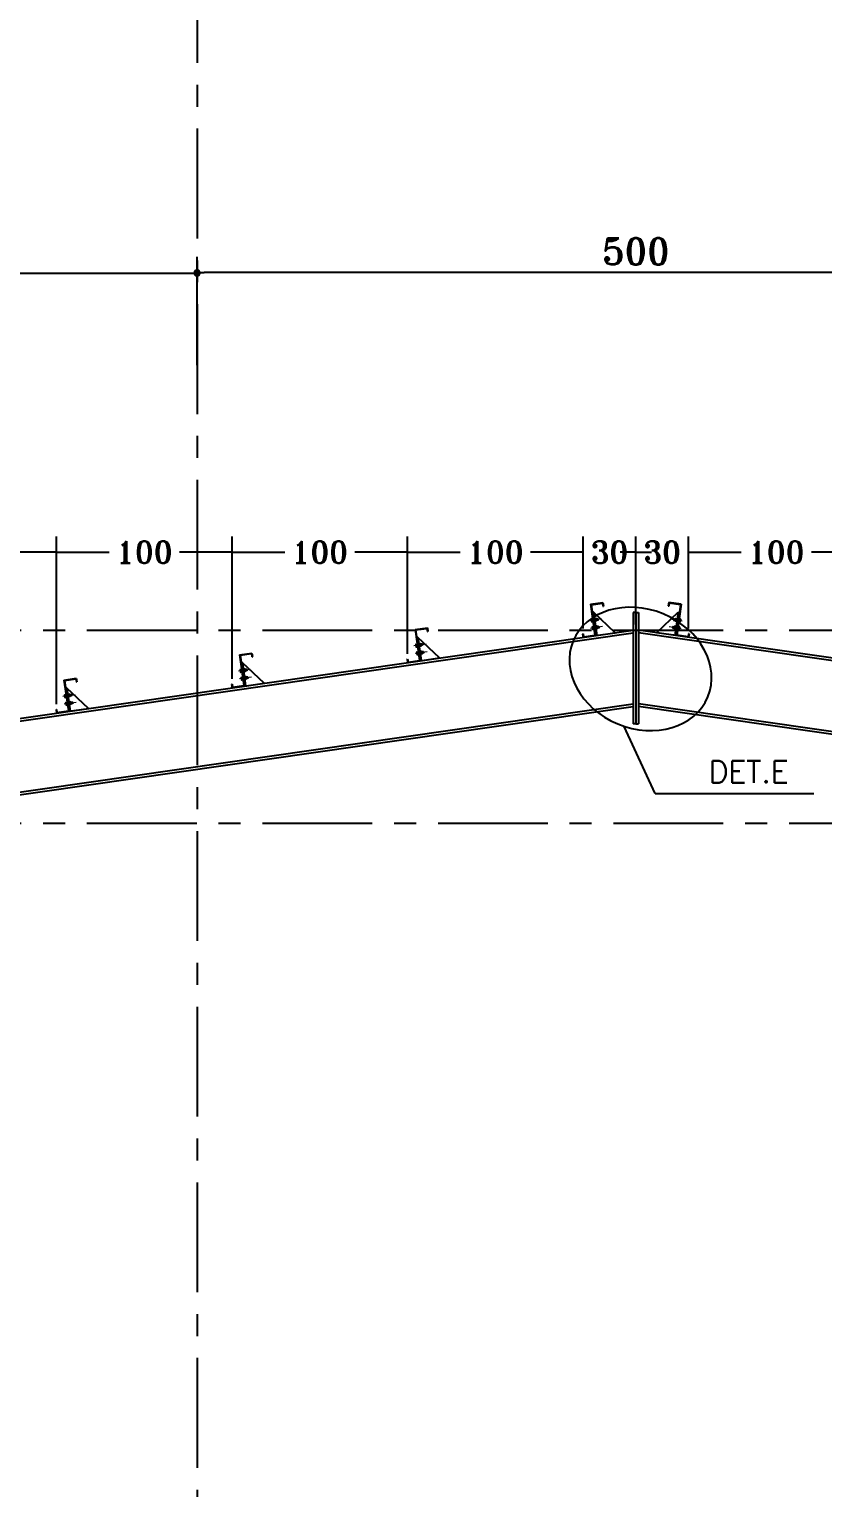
# Model space of a CAD drawing. Header units: inches. Extents: x 460503 to 460688, y 47570 to 48852.
# Drawn here: x 460533.32 to 460542.37, y 47899.21 to 47915.82 of the extents above; entities that cross this region are included whole.
import ezdxf

# ---------------------------------------------------------------- set-up
doc = ezdxf.new("R2010")
doc.units = ezdxf.units.IN
doc.header["$MEASUREMENT"] = 0
doc.linetypes.add('CENTER', pattern=[2, 1.25, -0.25, 0.25, -0.25])
doc.layers.add('2', color=2, linetype='Continuous', lineweight=9)
for name, color, linetype in [('2Y', 2, 'Continuous'), ('3G', 3, 'Continuous'), ('AXE', 1, 'CENTER'), ('DIM', 8, 'Continuous'), ('TIE', 2, 'Continuous'), ('wall', 4, 'Continuous')]:
    doc.layers.add(name, color=color, linetype=linetype)
doc.styles.add('ROMANC', font='TXT.shx')
doc.styles.add('ROMANT', font='romant')
doc.dimstyles.new('1-100', dxfattribs={"dimtxt": 0.3, "dimasz": 0.08, "dimexe": 0.18, "dimexo": 0.0625, "dimgap": 0.09, "dimtad": 1, "dimdec": 0, "dimlfac": 100, "dimdsep": 46, "dimtxsty": 'ROMANT', "dimblk": 'DOT', "dimcen": 0.09, "dimclrd": 1, "dimclre": 1, "dimclrt": 3, "dimadec": 0, "dimazin": 0, "dimtfac": 1, "dimtdec": 0, "dimtix": 1, "dimtofl": 0, "dimtmove": 2, "dimatfit": 3, "dimldrblk": 'DOT', "dimfxl": 1, "dimtolj": 1, "dimarcsym": 0})
doc.dimstyles.new('1-50', dxfattribs={"dimscale": 0, "dimtxt": 0.25, "dimasz": 0.18, "dimexe": 0.18, "dimexo": 0.0625, "dimgap": 0.09, "dimtad": 0, "dimdec": 0, "dimlfac": 50, "dimzin": 0, "dimdsep": 46, "dimtxsty": 'ROMANT', "dimblk": 'OBLIQUE', "dimcen": 0.09, "dimclrd": 1, "dimclre": 1, "dimclrt": 2, "dimadec": 0, "dimazin": 0, "dimtfac": 1, "dimtdec": 0, "dimtofl": 0, "dimtmove": 2, "dimatfit": 3, "dimldrblk": 'OBLIQUE', "dimfxl": 0.18, "dimtolj": 1, "dimtzin": 0, "dimarcsym": 0})

# ---------------------------------------------------------------- blocks, each defined once
blk = doc.blocks.new('DOT')
at = {"layer": 'DIM', "color": 0, "linetype": 'ByBlock'}
blk.add_line((-0.5, 0), (-1, 0), dxfattribs=at)
at = {"layer": 'DIM', "color": 0, "linetype": 'ByBlock', "const_width": 0.5}
blk.add_lwpolyline([(-0.25, 0, 1), (0.25, 0, 1)], format="xyb", close=True, dxfattribs=at)
blk = doc.blocks.new('*D395')
at = {"layer": 'Defpoints', "color": 0, "transparency": 16777216}
for p in [(460535.235, 47913.053), (460535.235, 47911.937), (460545.235, 47911.937)]:
    blk.add_point(p, dxfattribs=at)
at = {"layer": 'wall', "color": 1, "lineweight": -2, "transparency": 16777216}
for p, q in [((460535.235, 47911.999), (460535.235, 47913.233)), ((460545.235, 47911.999), (460545.235, 47913.233)), ((460545.155, 47913.053), (460535.315, 47913.053))]:
    blk.add_line(p, q, dxfattribs=at)
at = {"layer": 'wall', "color": 1, "lineweight": -2, "transparency": 16777216, "xscale": 0.08, "yscale": 0.08, "zscale": 0.08}
for p, rotation in [((460535.235, 47913.053), 180.0000000080041), ((460545.235, 47913.053), 8.004077400869392e-09)]:
    blk.add_blockref('DOT', p, dxfattribs=dict(at, rotation=rotation))
at = {"layer": 'wall', "color": 3, "transparency": 16777216, "insert": (460540.235, 47913.293), "char_height": 0.3, "attachment_point": 5, "rotation": 0, "style": 'ROMANT'}
blk.add_mtext('\\A1;500', dxfattribs=at)
blk = doc.blocks.new('_Dot')
at = {"layer": 'DIM', "color": 0, "lineweight": -2}
blk.add_line((-0.5, 0), (-1, 0), dxfattribs=at)
at = {"layer": 'DIM', "color": 0, "const_width": 0.5}
blk.add_lwpolyline([(-0.25, 0, 1), (0.25, 0, 1)], format="xyb", close=True, dxfattribs=at)
blk = doc.blocks.new('*D396')
at = {"layer": 'Defpoints', "color": 0, "transparency": 16777216}
for p in [(460525.235, 47913.043), (460525.235, 47911.937), (460535.235, 47911.937)]:
    blk.add_point(p, dxfattribs=at)
at = {"layer": 'wall', "color": 1, "lineweight": -2, "transparency": 16777216}
for p, q in [((460525.235, 47911.999), (460525.235, 47913.223)), ((460535.235, 47911.999), (460535.235, 47913.223)), ((460535.155, 47913.043), (460525.315, 47913.043))]:
    blk.add_line(p, q, dxfattribs=at)
at = {"layer": 'wall', "color": 1, "lineweight": -2, "transparency": 16777216, "xscale": 0.08, "yscale": 0.08, "zscale": 0.08, "rotation": 180}
blk.add_blockref('DOT', (460525.235, 47913.043), dxfattribs=at)
at = {"layer": 'wall', "color": 1, "lineweight": -2, "transparency": 16777216, "xscale": 0.08, "yscale": 0.08, "zscale": 0.08}
blk.add_blockref('DOT', (460535.235, 47913.043), dxfattribs=at)
at = {"layer": 'wall', "color": 3, "transparency": 16777216, "insert": (460530.235, 47913.283), "char_height": 0.3, "attachment_point": 5, "style": 'ROMANT'}
blk.add_mtext('\\A1;500', dxfattribs=at)
blk = doc.blocks.new('TIE')
at = {"layer": 'TIE'}
for p, q in [((-3.48, 20), (4.44, 21.17)), ((-3.48, 20), (-0.54, 0.21)), ((-3.13, 19.74), (4.19, 20.83)), ((-3.13, 19.74), (-0.2, -0.04)), ((4.19, 20.83), (4.48, 18.85)), ((4.44, 21.17), (4.78, 18.9)), ((4.48, 18.85), (4.78, 18.9)), ((-1.61, 14.91), (-2.4, 14.8)), ((-1.61, 14.91), (-2.4, 14.8)), ((12.45, 1.85), (-1.61, 14.91)), ((-1.61, 14.91), (0.59, 0.09)), ((-8.45, 1.06), (-8.15, 1.1)), ((-8.45, 1.06), (-8.11, -1.22)), ((-8.15, 1.1), (-7.86, -0.87)), ((-7.86, -0.87), (-0.54, 0.21)), ((-0.2, -0.04), (12.45, 1.85)), ((-8.11, -1.22), (-0.2, -0.04))]:
    blk.add_line(p, q, dxfattribs=at)
blk = doc.blocks.new('*D587')
at = {"color": 1, "lineweight": -2, "transparency": 16777216}
for p, q in [((460539.634, 47908.998), (460539.634, 47910.048)), ((460540.235, 47909.043), (460540.235, 47910.048)), ((460539.634, 47909.868), (460539.454, 47909.868)), ((460540.235, 47909.868), (460540.415, 47909.868))]:
    blk.add_line(p, q, dxfattribs=at)
at = {"layer": 'Defpoints', "color": 0, "transparency": 16777216}
for p in [(460539.634, 47909.868), (460539.634, 47908.936), (460540.235, 47908.981)]:
    blk.add_point(p, dxfattribs=at)
at = {"color": 2, "transparency": 16777216, "insert": (460539.935, 47909.868), "char_height": 0.25, "attachment_point": 5, "style": 'ROMANT'}
blk.add_mtext('\\A1;30', dxfattribs=at)
blk = doc.blocks.new('_OBLIQUE')
blk = doc.blocks.new('*D588')
at = {"color": 1, "lineweight": -2, "transparency": 16777216}
for p, q in [((460537.634, 47908.711), (460537.634, 47910.048)), ((460539.634, 47908.998), (460539.634, 47910.048)), ((460537.634, 47909.868), (460538.235, 47909.868)), ((460539.634, 47909.868), (460539.034, 47909.868))]:
    blk.add_line(p, q, dxfattribs=at)
at = {"layer": 'Defpoints', "color": 0, "transparency": 16777216}
for p in [(460537.634, 47909.868), (460539.634, 47908.936), (460537.634, 47908.649)]:
    blk.add_point(p, dxfattribs=at)
at = {"color": 2, "transparency": 16777216, "insert": (460538.634, 47909.868), "char_height": 0.25, "attachment_point": 5, "style": 'ROMANT'}
blk.add_mtext('\\A1;100', dxfattribs=at)
blk = doc.blocks.new('*D589')
at = {"color": 1, "lineweight": -2, "transparency": 16777216}
for p, q in [((460535.634, 47908.424), (460535.634, 47910.048)), ((460537.634, 47908.711), (460537.634, 47910.048)), ((460535.634, 47909.868), (460536.235, 47909.868)), ((460537.634, 47909.868), (460537.034, 47909.868))]:
    blk.add_line(p, q, dxfattribs=at)
at = {"layer": 'Defpoints', "color": 0, "transparency": 16777216}
for p in [(460535.634, 47909.868), (460537.634, 47908.649), (460535.634, 47908.362)]:
    blk.add_point(p, dxfattribs=at)
at = {"color": 2, "transparency": 16777216, "insert": (460536.634, 47909.868), "char_height": 0.25, "attachment_point": 5, "style": 'ROMANT'}
blk.add_mtext('\\A1;100', dxfattribs=at)
blk = doc.blocks.new('*D590')
at = {"color": 1, "lineweight": -2, "transparency": 16777216}
for p, q in [((460533.634, 47908.137), (460533.634, 47910.048)), ((460535.634, 47908.424), (460535.634, 47910.048)), ((460533.634, 47909.868), (460534.235, 47909.868)), ((460535.634, 47909.868), (460535.034, 47909.868))]:
    blk.add_line(p, q, dxfattribs=at)
at = {"layer": 'Defpoints', "color": 0, "transparency": 16777216}
for p in [(460533.634, 47909.868), (460535.634, 47908.362), (460533.634, 47908.075)]:
    blk.add_point(p, dxfattribs=at)
at = {"color": 2, "transparency": 16777216, "insert": (460534.634, 47909.868), "char_height": 0.25, "attachment_point": 5, "style": 'ROMANT'}
blk.add_mtext('\\A1;100', dxfattribs=at)
blk = doc.blocks.new('*D591')
at = {"color": 1, "lineweight": -2, "transparency": 16777216}
for p, q in [((460531.634, 47907.85), (460531.634, 47910.048)), ((460533.634, 47908.137), (460533.634, 47910.048)), ((460531.634, 47909.868), (460532.235, 47909.868)), ((460533.634, 47909.868), (460533.034, 47909.868))]:
    blk.add_line(p, q, dxfattribs=at)
at = {"layer": 'Defpoints', "color": 0, "transparency": 16777216}
for p in [(460531.634, 47909.868), (460533.634, 47908.075), (460531.634, 47907.788)]:
    blk.add_point(p, dxfattribs=at)
at = {"color": 2, "transparency": 16777216, "insert": (460532.634, 47909.868), "char_height": 0.25, "attachment_point": 5, "style": 'ROMANT'}
blk.add_mtext('\\A1;100', dxfattribs=at)
blk = doc.blocks.new('*D578')
at = {"color": 1, "lineweight": -2, "transparency": 16777216}
for p, q in [((460540.235, 47909.043), (460540.235, 47910.048)), ((460540.835, 47908.998), (460540.835, 47910.048)), ((460540.235, 47909.868), (460540.055, 47909.868)), ((460540.835, 47909.868), (460541.015, 47909.868))]:
    blk.add_line(p, q, dxfattribs=at)
at = {"layer": 'Defpoints', "color": 0, "transparency": 16777216}
for p in [(460540.835, 47909.868), (460540.235, 47908.981), (460540.835, 47908.936)]:
    blk.add_point(p, dxfattribs=at)
at = {"color": 2, "transparency": 16777216, "insert": (460540.535, 47909.868), "char_height": 0.25, "attachment_point": 5, "rotation": 0, "style": 'ROMANT'}
blk.add_mtext('\\A1;30', dxfattribs=at)
blk = doc.blocks.new('*D579')
at = {"color": 1, "lineweight": -2, "transparency": 16777216}
for p, q in [((460540.835, 47908.998), (460540.835, 47910.048)), ((460542.835, 47908.711), (460542.835, 47910.048)), ((460540.835, 47909.868), (460541.436, 47909.868)), ((460542.835, 47909.868), (460542.235, 47909.868))]:
    blk.add_line(p, q, dxfattribs=at)
at = {"layer": 'Defpoints', "color": 0, "transparency": 16777216}
for p in [(460542.835, 47909.868), (460540.835, 47908.936), (460542.835, 47908.649)]:
    blk.add_point(p, dxfattribs=at)
at = {"color": 2, "transparency": 16777216, "insert": (460541.835, 47909.868), "char_height": 0.25, "attachment_point": 5, "rotation": 0, "style": 'ROMANT'}
blk.add_mtext('\\A1;100', dxfattribs=at)

msp = doc.modelspace()

# ---------------------------------------------------------------- linework, layer by layer
at = {"layer": '2'}
for p, q in [((460539.84431697, 47909.10811417), (460539.70630752, 47909.0881002)), ((460539.7224597, 47909.10351835), (460539.7261716, 47909.07792232)), ((460539.72381179, 47909.10028586), (460539.72289225, 47909.10083528)), ((460539.72410922, 47909.09823489), (460539.72338363, 47909.09744689)), ((460539.72632488, 47909.08346722), (460539.72532424, 47909.0840651)), ((460539.72647722, 47909.08139521), (460539.72581562, 47909.0806767)), ((460539.72637285, 47909.10875897), (460539.73495451, 47909.11000347)), ((460539.72684763, 47909.09967906), (460539.73625393, 47909.10104315)), ((460539.72936072, 47909.08286042), (460539.73869447, 47909.08421399)), ((460539.73141222, 47909.07400917), (460539.73999389, 47909.07525367)), ((460539.73495451, 47909.11000347), (460539.73999389, 47909.07525367)), ((460539.73993967, 47909.11269755), (460539.73642959, 47909.11218853)), ((460539.74194922, 47909.11119703), (460539.7470395, 47909.07609622)), ((460539.74553897, 47909.07408667), (460539.74202889, 47909.07357764)), ((460539.76227413, 47909.10696694), (460539.74296703, 47909.10417859)), ((460539.76532879, 47909.085903), (460539.74602169, 47909.08311465)), ((460539.76125632, 47909.11398538), (460539.7663466, 47909.07888457)), ((460539.76626693, 47909.11650396), (460539.76275685, 47909.11599493)), ((460539.76827648, 47909.11500343), (460539.77336676, 47909.07990263)), ((460539.78146474, 47909.11673678), (460539.76830194, 47909.11482793)), ((460539.76830194, 47909.11482793), (460539.77334131, 47909.08007813)), ((460539.77186623, 47909.07789307), (460539.76835615, 47909.07738404)), ((460539.78224768, 47909.10963289), (460539.76932704, 47909.10775916)), ((460539.78510096, 47909.08944689), (460539.77225286, 47909.08758368)), ((460539.78650411, 47909.08198698), (460539.77334131, 47909.08007813)), ((460539.78146474, 47909.11673678), (460539.78556656, 47909.11316534)), ((460539.78498608, 47909.11107707), (460539.78571167, 47909.11186507)), ((460539.78528351, 47909.10902609), (460539.78620306, 47909.10847667)), ((460539.78556656, 47909.11316534), (460539.78942245, 47909.08657648)), ((460539.80246717, 47909.11279569), (460539.78596717, 47909.11040288)), ((460539.78942245, 47909.08657648), (460539.78650411, 47909.08198698)), ((460539.79767231, 47909.09059342), (460539.78660267, 47909.10602073)), ((460539.78783936, 47909.09089107), (460539.78862895, 47909.09174856)), ((460539.79272987, 47909.08987668), (460539.78798486, 47909.09648961)), ((460539.78828188, 47909.08886113), (460539.78912033, 47909.08836017)), ((460539.80261475, 47909.09131017), (460539.78863721, 47909.11079009)), ((460539.80552183, 47909.09173175), (460539.78902184, 47909.08933894)), ((460539.80495263, 47909.09565677), (460539.79357965, 47909.11150683)), ((460539.80357044, 47909.10518789), (460539.79852209, 47909.11222358)), ((460539.80246717, 47909.11279569), (460539.80552183, 47909.09173175)), ((460540.62565468, 47909.10811417), (460540.76366412, 47909.0881002)), ((460540.66750447, 47909.11279569), (460540.66444981, 47909.09173175)), ((460540.66444981, 47909.09173175), (460540.6809498, 47909.08933894)), ((460540.66501901, 47909.09565677), (460540.67639199, 47909.11150683)), ((460540.6664012, 47909.10518789), (460540.67144956, 47909.11222358)), ((460540.66735689, 47909.09131017), (460540.68133443, 47909.11079009)), ((460540.66750447, 47909.11279569), (460540.68400447, 47909.11040288)), ((460540.67229933, 47909.09059342), (460540.68336897, 47909.10602073)), ((460540.67724177, 47909.08987668), (460540.68198678, 47909.09648961)), ((460540.68440508, 47909.11316534), (460540.68054919, 47909.08657648)), ((460540.68054919, 47909.08657648), (460540.68346753, 47909.08198698)), ((460540.68168976, 47909.08886113), (460540.68085131, 47909.08836017)), ((460540.68213228, 47909.09089107), (460540.6813427, 47909.09174856)), ((460540.68346753, 47909.08198698), (460540.69663033, 47909.08007813)), ((460540.68468813, 47909.10902609), (460540.68376859, 47909.10847667)), ((460540.68498556, 47909.11107707), (460540.68425997, 47909.11186507)), ((460540.6885069, 47909.11673678), (460540.68440508, 47909.11316534)), ((460540.68487069, 47909.08944689), (460540.69771878, 47909.08758368)), ((460540.68772397, 47909.10963289), (460540.7006446, 47909.10775916)), ((460540.6885069, 47909.11673678), (460540.70166971, 47909.11482793)), ((460540.70169516, 47909.11500343), (460540.69660488, 47909.07990263)), ((460540.70166971, 47909.11482793), (460540.69663033, 47909.08007813)), ((460540.69810541, 47909.07789307), (460540.70161549, 47909.07738404)), ((460540.70871532, 47909.11398538), (460540.70362504, 47909.07888457)), ((460540.70370471, 47909.11650396), (460540.70721479, 47909.11599493)), ((460540.70464285, 47909.085903), (460540.72394995, 47909.08311465)), ((460540.70769751, 47909.10696694), (460540.72700462, 47909.10417859)), ((460540.72802242, 47909.11119703), (460540.72293214, 47909.07609622)), ((460540.72443267, 47909.07408667), (460540.72794275, 47909.07357764)), ((460540.73501713, 47909.11000347), (460540.72997776, 47909.07525367)), ((460540.73855942, 47909.07400917), (460540.72997776, 47909.07525367)), ((460540.73003197, 47909.11269755), (460540.73354206, 47909.11218853)), ((460540.74061092, 47909.08286042), (460540.73127717, 47909.08421399)), ((460540.74312401, 47909.09967906), (460540.73371772, 47909.10104315)), ((460540.74359879, 47909.10875897), (460540.73501713, 47909.11000347)), ((460540.74349442, 47909.08139521), (460540.74415602, 47909.0806767)), ((460540.74364676, 47909.08346722), (460540.7446474, 47909.0840651)), ((460540.74751194, 47909.10351835), (460540.74380004, 47909.07792232)), ((460540.74586242, 47909.09823489), (460540.74658801, 47909.09744689)), ((460540.74615985, 47909.10028586), (460540.74707939, 47909.10083528)), ((460539.85671095, 47909.02079885), (460539.7187015, 47909.00078489)), ((460539.73511653, 47909.01624115), (460539.73882844, 47908.99064512)), ((460539.73646863, 47909.01300866), (460539.73554908, 47909.01355808)), ((460539.73676606, 47909.01095769), (460539.73604046, 47909.01016969)), ((460539.73898172, 47908.99619002), (460539.73798108, 47908.9967879)), ((460539.73913406, 47908.99411801), (460539.73847246, 47908.9933995)), ((460539.73902969, 47909.02148177), (460539.74761135, 47909.02272627)), ((460539.73950446, 47909.01240186), (460539.74891076, 47909.01376595)), ((460539.74201755, 47908.99558322), (460539.75135131, 47908.99693679)), ((460539.74406906, 47908.98673197), (460539.75265072, 47908.98797647)), ((460539.74761135, 47909.02272627), (460539.75265072, 47908.98797647)), ((460539.7525965, 47909.02542035), (460539.74908642, 47909.02491133)), ((460539.75460606, 47909.02391983), (460539.75969633, 47908.98881902)), ((460539.75819581, 47908.98680947), (460539.75468573, 47908.98630044)), ((460539.77493096, 47909.01968975), (460539.75562386, 47909.01690139)), ((460539.77798563, 47908.9986258), (460539.75867853, 47908.99583745)), ((460539.77391316, 47909.02670818), (460539.77900344, 47908.99160737)), ((460539.77892377, 47909.02922676), (460539.77541368, 47909.02871773)), ((460539.78093332, 47909.02772623), (460539.7860236, 47908.99262543)), ((460539.79412157, 47909.02945958), (460539.78095877, 47909.02755073)), ((460539.78095877, 47909.02755073), (460539.78599815, 47908.99280093)), ((460539.78452307, 47908.99061587), (460539.78101299, 47908.99010684)), ((460539.79490451, 47909.02235569), (460539.78198388, 47909.02048196)), ((460539.79775779, 47909.00216969), (460539.7849097, 47909.00030648)), ((460539.79916095, 47908.99470978), (460539.78599815, 47908.99280093)), ((460539.79412157, 47909.02945958), (460539.7982234, 47909.02588814)), ((460539.79764291, 47909.02379987), (460539.79836851, 47909.02458787)), ((460539.79794034, 47909.02174889), (460539.79885989, 47909.02119947)), ((460539.7982234, 47909.02588814), (460539.80207928, 47908.99929928)), ((460539.815124, 47909.02551849), (460539.79862401, 47909.02312568)), ((460539.80207928, 47908.99929928), (460539.79916095, 47908.99470978)), ((460539.81032915, 47909.00331622), (460539.7992595, 47909.01874353)), ((460539.80049619, 47909.00361387), (460539.80128578, 47909.00447136)), ((460539.80538671, 47909.00259948), (460539.8006417, 47909.00921241)), ((460539.80093871, 47909.00158393), (460539.80177716, 47909.00108297)), ((460539.81527158, 47909.00403297), (460539.80129405, 47909.02351289)), ((460539.81817867, 47909.00445455), (460539.80167868, 47909.00206174)), ((460539.81760947, 47909.00837957), (460539.80623648, 47909.02422963)), ((460539.81622728, 47909.0179107), (460539.81117892, 47909.02494638)), ((460539.815124, 47909.02551849), (460539.81817867, 47909.00445455)), ((460540.61326069, 47909.02079885), (460540.75127014, 47909.00078489)), ((460540.65484764, 47909.02551849), (460540.65179297, 47909.00445455)), ((460540.65179297, 47909.00445455), (460540.66829297, 47909.00206174)), ((460540.65236217, 47909.00837957), (460540.66373516, 47909.02422963)), ((460540.65374436, 47909.0179107), (460540.65879272, 47909.02494638)), ((460540.65470006, 47909.00403297), (460540.6686776, 47909.02351289)), ((460540.65484764, 47909.02551849), (460540.67134763, 47909.02312568)), ((460540.6596425, 47909.00331622), (460540.67071214, 47909.01874353)), ((460540.66458493, 47909.00259948), (460540.66932995, 47909.00921241)), ((460540.67174824, 47909.02588814), (460540.66789236, 47908.99929928)), ((460540.66789236, 47908.99929928), (460540.67081069, 47908.99470978)), ((460540.66903293, 47909.00158393), (460540.66819448, 47909.00108297)), ((460540.66947545, 47909.00361387), (460540.66868586, 47909.00447136)), ((460540.67081069, 47908.99470978), (460540.6839735, 47908.99280093)), ((460540.6720313, 47909.02174889), (460540.67111175, 47909.02119947)), ((460540.67232873, 47909.02379987), (460540.67160313, 47909.02458787)), ((460540.67585007, 47909.02945958), (460540.67174824, 47909.02588814)), ((460540.67221385, 47909.00216969), (460540.68506194, 47909.00030648)), ((460540.67506713, 47909.02235569), (460540.68798777, 47909.02048196)), ((460540.67585007, 47909.02945958), (460540.68901287, 47909.02755073)), ((460540.68903832, 47909.02772623), (460540.68394804, 47908.99262543)), ((460540.68901287, 47909.02755073), (460540.6839735, 47908.99280093)), ((460540.68544857, 47908.99061587), (460540.68895865, 47908.99010684)), ((460540.69605848, 47909.02670818), (460540.69096821, 47908.99160737)), ((460540.69104788, 47909.02922676), (460540.69455796, 47909.02871773)), ((460540.69198601, 47908.9986258), (460540.71129311, 47908.99583745)), ((460540.69504068, 47909.01968975), (460540.71434778, 47909.01690139)), ((460540.71536558, 47909.02391983), (460540.71027531, 47908.98881902)), ((460540.71177583, 47908.98680947), (460540.71528591, 47908.98630044)), ((460540.72236029, 47909.02272627), (460540.71732092, 47908.98797647)), ((460540.72590258, 47908.98673197), (460540.71732092, 47908.98797647)), ((460540.71737514, 47909.02542035), (460540.72088522, 47909.02491133)), ((460540.72795409, 47908.99558322), (460540.71862033, 47908.99693679)), ((460540.73046718, 47909.01240186), (460540.72106088, 47909.01376595)), ((460540.73094196, 47909.02148177), (460540.72236029, 47909.02272627)), ((460540.73083758, 47908.99411801), (460540.73149919, 47908.9933995)), ((460540.73098992, 47908.99619002), (460540.73199057, 47908.9967879)), ((460540.73485511, 47909.01624115), (460540.7311432, 47908.99064512)), ((460540.73320558, 47909.01095769), (460540.73393118, 47909.01016969)), ((460540.73350301, 47909.01300866), (460540.73442256, 47909.01355808)), ((460537.84439625, 47908.82054387), (460537.7063868, 47908.80052991)), ((460537.85679023, 47908.73322855), (460537.71878079, 47908.71321459)), ((460537.72253898, 47908.81594805), (460537.72625089, 47908.79035202)), ((460537.72389108, 47908.81271556), (460537.72297153, 47908.81326498)), ((460537.72418851, 47908.81066459), (460537.72346291, 47908.80987659)), ((460537.72640417, 47908.79589692), (460537.72540352, 47908.7964948)), ((460537.72655651, 47908.79382491), (460537.7258949, 47908.7931064)), ((460537.72645213, 47908.82118867), (460537.73503379, 47908.82243317)), ((460537.72692691, 47908.81210876), (460537.73633321, 47908.81347285)), ((460537.72944, 47908.79529012), (460537.73877375, 47908.79664369)), ((460537.73149151, 47908.78643887), (460537.74007317, 47908.78768337)), ((460537.73503379, 47908.82243317), (460537.74007317, 47908.78768337)), ((460537.73519582, 47908.72867085), (460537.73890772, 47908.70307482)), ((460537.74001895, 47908.82512726), (460537.73650887, 47908.82461823)), ((460537.73910897, 47908.73391147), (460537.74769063, 47908.73515597)), ((460537.7420285, 47908.82362673), (460537.74711878, 47908.78852592)), ((460537.74561826, 47908.78651637), (460537.74210817, 47908.78600734)), ((460537.76235341, 47908.81939665), (460537.74304631, 47908.8166083)), ((460537.76540808, 47908.79833271), (460537.74610098, 47908.79554435)), ((460537.74769063, 47908.73515597), (460537.75273, 47908.70040617)), ((460537.75267579, 47908.73785006), (460537.74916571, 47908.73734103)), ((460537.75468534, 47908.73634953), (460537.75977562, 47908.70124872)), ((460537.77501025, 47908.73211945), (460537.75570315, 47908.7293311)), ((460537.76133561, 47908.82641508), (460537.76642588, 47908.79131427)), ((460537.76634621, 47908.82893366), (460537.76283613, 47908.82842463)), ((460537.76835577, 47908.82743313), (460537.77344604, 47908.79233233)), ((460537.78154402, 47908.82916648), (460537.76838122, 47908.82725763)), ((460537.76838122, 47908.82725763), (460537.77342059, 47908.79250783)), ((460537.77194552, 47908.79032277), (460537.76843544, 47908.78981375)), ((460537.78232696, 47908.82206259), (460537.76940632, 47908.82018886)), ((460537.78518024, 47908.80187659), (460537.77233215, 47908.80001338)), ((460537.7865834, 47908.79441669), (460537.77342059, 47908.79250783)), ((460537.77399244, 47908.73913788), (460537.77908272, 47908.70403707)), ((460537.77900305, 47908.74165646), (460537.77549297, 47908.74114743)), ((460537.7810126, 47908.74015593), (460537.78610288, 47908.70505513)), ((460537.79420086, 47908.74188928), (460537.78103805, 47908.73998043)), ((460537.78103805, 47908.73998043), (460537.78607743, 47908.70523063)), ((460537.78154402, 47908.82916648), (460537.78564585, 47908.82559504)), ((460537.7949838, 47908.73478539), (460537.78206316, 47908.73291166)), ((460537.78506536, 47908.82350677), (460537.78579096, 47908.82429477)), ((460537.78536279, 47908.82145579), (460537.78628234, 47908.82090637)), ((460537.78564585, 47908.82559504), (460537.78950173, 47908.79900618)), ((460537.80254645, 47908.82522539), (460537.78604646, 47908.82283258)), ((460537.78950173, 47908.79900618), (460537.7865834, 47908.79441669)), ((460537.79775159, 47908.80302312), (460537.78668195, 47908.81845043)), ((460537.78791864, 47908.80332077), (460537.78870823, 47908.80417826)), ((460537.79280916, 47908.80230638), (460537.78806414, 47908.80891931)), ((460537.78836116, 47908.80129083), (460537.78919961, 47908.80078987)), ((460537.80269403, 47908.80373987), (460537.78871649, 47908.82321979)), ((460537.80560112, 47908.80416145), (460537.78910112, 47908.80176864)), ((460537.80503192, 47908.80808647), (460537.79365893, 47908.82393654)), ((460537.79420086, 47908.74188928), (460537.79830268, 47908.73831784)), ((460537.7977222, 47908.73622957), (460537.79844779, 47908.73701757)), ((460537.79801963, 47908.73417859), (460537.79893918, 47908.73362917)), ((460537.79830268, 47908.73831784), (460537.80215857, 47908.71172898)), ((460537.80364972, 47908.8176176), (460537.79860137, 47908.82465328)), ((460537.81520329, 47908.73794819), (460537.79870329, 47908.73555538)), ((460537.81040843, 47908.71574592), (460537.79933879, 47908.73117323)), ((460537.81535087, 47908.71646267), (460537.80137333, 47908.73594259)), ((460537.80254645, 47908.82522539), (460537.80560112, 47908.80416145)), ((460537.81768875, 47908.72080927), (460537.80631577, 47908.73665934)), ((460537.81630656, 47908.7303404), (460537.8112582, 47908.73737608)), ((460537.81520329, 47908.73794819), (460537.81825795, 47908.71688425)), ((460537.73654791, 47908.72543836), (460537.73562837, 47908.72598778)), ((460537.73684534, 47908.72338739), (460537.73611975, 47908.72259939)), ((460537.739061, 47908.70861972), (460537.73806036, 47908.7092176)), ((460537.73921334, 47908.70654771), (460537.73855174, 47908.7058292)), ((460537.73958375, 47908.72483156), (460537.74899005, 47908.72619565)), ((460537.74209684, 47908.70801292), (460537.75143059, 47908.70936649)), ((460537.74414834, 47908.69916167), (460537.75273, 47908.70040617)), ((460537.75827509, 47908.69923917), (460537.75476501, 47908.69873014)), ((460537.77806491, 47908.71105551), (460537.75875781, 47908.70826715)), ((460537.78460235, 47908.70304557), (460537.78109227, 47908.70253655)), ((460537.79783708, 47908.71459939), (460537.78498898, 47908.71273618)), ((460537.79924023, 47908.70713949), (460537.78607743, 47908.70523063)), ((460537.80215857, 47908.71172898), (460537.79924023, 47908.70713949)), ((460537.80057548, 47908.71604357), (460537.80136507, 47908.71690106)), ((460537.80546599, 47908.71502918), (460537.80072098, 47908.72164211)), ((460537.801018, 47908.71401363), (460537.80185645, 47908.71351267)), ((460537.81825795, 47908.71688425), (460537.80175796, 47908.71449144)), ((460535.84447553, 47908.53297357), (460535.70646609, 47908.51295961)), ((460535.85686952, 47908.44565825), (460535.71886007, 47908.42564429)), ((460535.72261827, 47908.52837775), (460535.72633017, 47908.50278172)), ((460535.72397036, 47908.52514526), (460535.72305081, 47908.52569468)), ((460535.72426779, 47908.52309429), (460535.7235422, 47908.52230629)), ((460535.72648345, 47908.50832662), (460535.72548281, 47908.5089245)), ((460535.72663579, 47908.50625461), (460535.72597419, 47908.5055361)), ((460535.72653142, 47908.53361837), (460535.73511308, 47908.53486287)), ((460535.72700619, 47908.52453846), (460535.73641249, 47908.52590255)), ((460535.72951928, 47908.50771982), (460535.73885304, 47908.50907339)), ((460535.73157079, 47908.49886857), (460535.74015245, 47908.50011307)), ((460535.73511308, 47908.53486287), (460535.74015245, 47908.50011307)), ((460535.7352751, 47908.44110055), (460535.73898701, 47908.41550452)), ((460535.7366272, 47908.43786806), (460535.73570765, 47908.43841748)), ((460535.73692463, 47908.43581709), (460535.73619903, 47908.43502909)), ((460535.74009823, 47908.53755696), (460535.73658815, 47908.53704793)), ((460535.73914029, 47908.42104942), (460535.73813964, 47908.4216473)), ((460535.73929263, 47908.41897741), (460535.73863102, 47908.4182589)), ((460535.73918825, 47908.44634117), (460535.74776991, 47908.44758567)), ((460535.73966303, 47908.43726126), (460535.74906933, 47908.43862535)), ((460535.74210779, 47908.53605643), (460535.74719807, 47908.50095562)), ((460535.74217612, 47908.42044262), (460535.75150987, 47908.42179619)), ((460535.74569754, 47908.49894607), (460535.74218746, 47908.49843704)), ((460535.76243269, 47908.53182635), (460535.74312559, 47908.529038)), ((460535.74422763, 47908.41159137), (460535.75280929, 47908.41283587)), ((460535.76548736, 47908.51076241), (460535.74618026, 47908.50797406)), ((460535.74776991, 47908.44758567), (460535.75280929, 47908.41283587)), ((460535.75275507, 47908.45027976), (460535.74924499, 47908.44977073)), ((460535.75476462, 47908.44877923), (460535.7598549, 47908.41367842)), ((460535.75835438, 47908.41166887), (460535.75484429, 47908.41115984)), ((460535.77508953, 47908.44454915), (460535.75578243, 47908.4417608)), ((460535.7781442, 47908.42348521), (460535.7588371, 47908.42069686)), ((460535.76141489, 47908.53884478), (460535.76650517, 47908.50374397)), ((460535.7664255, 47908.54136336), (460535.76291542, 47908.54085433)), ((460535.76843505, 47908.53986284), (460535.77352533, 47908.50476203)), ((460535.78162331, 47908.54159619), (460535.7684605, 47908.53968733)), ((460535.7684605, 47908.53968733), (460535.77349988, 47908.50493753)), ((460535.7720248, 47908.50275247), (460535.76851472, 47908.50224345)), ((460535.78240624, 47908.5344923), (460535.76948561, 47908.53261856)), ((460535.78525952, 47908.51430629), (460535.77241143, 47908.51244308)), ((460535.78666268, 47908.50684639), (460535.77349988, 47908.50493753)), ((460535.77407173, 47908.45156758), (460535.779162, 47908.41646677)), ((460535.77908233, 47908.45408616), (460535.77557225, 47908.45357713)), ((460535.78109189, 47908.45258564), (460535.78618216, 47908.41748483)), ((460535.79428014, 47908.45431899), (460535.78111734, 47908.45241013)), ((460535.78111734, 47908.45241013), (460535.78615671, 47908.41766033)), ((460535.78468164, 47908.41547527), (460535.78117156, 47908.41496625)), ((460535.78162331, 47908.54159619), (460535.78572513, 47908.53802474)), ((460535.79506308, 47908.4472151), (460535.78214244, 47908.44534136)), ((460535.79791636, 47908.42702909), (460535.78506827, 47908.42516588)), ((460535.78514465, 47908.53593647), (460535.78587024, 47908.53672447)), ((460535.78544208, 47908.53388549), (460535.78636162, 47908.53333607)), ((460535.78572513, 47908.53802474), (460535.78958102, 47908.51143588)), ((460535.80262573, 47908.53765509), (460535.78612574, 47908.53526228)), ((460535.79931952, 47908.41956919), (460535.78615671, 47908.41766033)), ((460535.78958102, 47908.51143588), (460535.78666268, 47908.50684639)), ((460535.79783088, 47908.51545282), (460535.78676123, 47908.53088013)), ((460535.78799793, 47908.51575047), (460535.78878751, 47908.51660796)), ((460535.79288844, 47908.51473608), (460535.78814343, 47908.52134901)), ((460535.78844044, 47908.51372053), (460535.78927889, 47908.51321957)), ((460535.80277331, 47908.51616957), (460535.78879578, 47908.53564949)), ((460535.8056804, 47908.51659115), (460535.78918041, 47908.51419834)), ((460535.8051112, 47908.52051617), (460535.79373821, 47908.53636624)), ((460535.79428014, 47908.45431899), (460535.79838197, 47908.45074754)), ((460535.79780148, 47908.44865927), (460535.79852708, 47908.44944727)), ((460535.79809891, 47908.4466083), (460535.79901846, 47908.44605887)), ((460535.79838197, 47908.45074754), (460535.80223785, 47908.42415868)), ((460535.80372901, 47908.5300473), (460535.79868065, 47908.53708298)), ((460535.81528257, 47908.45037789), (460535.79878258, 47908.44798508)), ((460535.80223785, 47908.42415868), (460535.79931952, 47908.41956919)), ((460535.81048771, 47908.42817562), (460535.79941807, 47908.44360293)), ((460535.80065476, 47908.42847327), (460535.80144435, 47908.42933076)), ((460535.80554528, 47908.42745888), (460535.80080026, 47908.43407181)), ((460535.80109728, 47908.42644334), (460535.80193573, 47908.42594237)), ((460535.81543015, 47908.42889237), (460535.80145261, 47908.44837229)), ((460535.81833724, 47908.42931395), (460535.80183724, 47908.42692114)), ((460535.80262573, 47908.53765509), (460535.8056804, 47908.51659115)), ((460535.81776804, 47908.43323897), (460535.80639505, 47908.44908904)), ((460535.81638584, 47908.4427701), (460535.81133749, 47908.44980578)), ((460535.81528257, 47908.45037789), (460535.81833724, 47908.42931395)), ((460533.84455483, 47908.24540328), (460533.70654538, 47908.22538931)), ((460533.72269756, 47908.24080745), (460533.72640947, 47908.21521142)), ((460533.72404966, 47908.23757496), (460533.72313011, 47908.23812439)), ((460533.72434709, 47908.23552399), (460533.72362149, 47908.23473599)), ((460533.72661072, 47908.24604807), (460533.73519238, 47908.24729257)), ((460533.72708549, 47908.23696816), (460533.73649179, 47908.23833225)), ((460533.73519238, 47908.24729257), (460533.74023175, 47908.21254277)), ((460533.74017753, 47908.24998666), (460533.73666745, 47908.24947763)), ((460533.74218709, 47908.24848613), (460533.74727736, 47908.21338533)), ((460533.76251199, 47908.24425605), (460533.74320489, 47908.2414677)), ((460533.76149419, 47908.25127448), (460533.76658447, 47908.21617368)), ((460533.76650479, 47908.25379307), (460533.76299471, 47908.25328404)), ((460533.76851435, 47908.25229254), (460533.77360463, 47908.21719173)), ((460533.7817026, 47908.25402589), (460533.7685398, 47908.25211703)), ((460533.7685398, 47908.25211703), (460533.77357918, 47908.21736724)), ((460533.78248554, 47908.246922), (460533.76956491, 47908.24504826)), ((460533.7817026, 47908.25402589), (460533.78580443, 47908.25045445)), ((460533.78522394, 47908.24836617), (460533.78594954, 47908.24915417)), ((460533.78552137, 47908.2463152), (460533.78644092, 47908.24576577)), ((460533.78580443, 47908.25045445), (460533.78966031, 47908.22386559)), ((460533.80270503, 47908.2500848), (460533.78620504, 47908.24769199)), ((460533.79791018, 47908.22788253), (460533.78684053, 47908.24330983)), ((460533.78807722, 47908.22818017), (460533.78886681, 47908.22903767)), ((460533.79296774, 47908.22716578), (460533.78822272, 47908.23377871)), ((460533.80285261, 47908.22859927), (460533.78887508, 47908.24807919)), ((460533.8057597, 47908.22902086), (460533.78925971, 47908.22662805)), ((460533.8051905, 47908.23294588), (460533.79381751, 47908.24879594)), ((460533.80380831, 47908.242477), (460533.79875995, 47908.24951269)), ((460533.80270503, 47908.2500848), (460533.8057597, 47908.22902086)), ((460533.85694881, 47908.15808796), (460533.71893937, 47908.13807399)), ((460533.72656275, 47908.22075632), (460533.7255621, 47908.2213542)), ((460533.72671509, 47908.21868431), (460533.72605349, 47908.21796581)), ((460533.72959858, 47908.22014952), (460533.73893234, 47908.22150309)), ((460533.73165009, 47908.21129827), (460533.74023175, 47908.21254277)), ((460533.7353544, 47908.15353025), (460533.73906631, 47908.12793422)), ((460533.7367065, 47908.15029776), (460533.73578695, 47908.15084719)), ((460533.73700393, 47908.14824679), (460533.73627833, 47908.14745879)), ((460533.73921959, 47908.13347912), (460533.73821894, 47908.134077)), ((460533.73937193, 47908.13140711), (460533.73871032, 47908.13068861)), ((460533.73926755, 47908.15877087), (460533.74784921, 47908.16001537)), ((460533.73974233, 47908.14969096), (460533.74914863, 47908.15105505)), ((460533.74225542, 47908.13287232), (460533.75158917, 47908.13422589)), ((460533.74577684, 47908.21137577), (460533.74226676, 47908.21086674)), ((460533.74430693, 47908.12402107), (460533.75288859, 47908.12526557)), ((460533.76556666, 47908.22319211), (460533.74625956, 47908.22040376)), ((460533.74784921, 47908.16001537), (460533.75288859, 47908.12526557)), ((460533.75283437, 47908.16270946), (460533.74932429, 47908.16220043)), ((460533.75484392, 47908.16120893), (460533.7599342, 47908.12610813)), ((460533.75843367, 47908.12409857), (460533.75492359, 47908.12358954)), ((460533.77516883, 47908.15697885), (460533.75586173, 47908.1541905)), ((460533.7782235, 47908.13591491), (460533.75891639, 47908.13312656)), ((460533.7721041, 47908.21518218), (460533.76859402, 47908.21467315)), ((460533.78533882, 47908.226736), (460533.77249073, 47908.22487278)), ((460533.78674198, 47908.21927609), (460533.77357918, 47908.21736724)), ((460533.77415102, 47908.16399728), (460533.7792413, 47908.12889648)), ((460533.77916163, 47908.16651587), (460533.77565155, 47908.16600684)), ((460533.78117119, 47908.16501534), (460533.78626146, 47908.12991453)), ((460533.79435944, 47908.16674869), (460533.78119664, 47908.16483983)), ((460533.78119664, 47908.16483983), (460533.78623601, 47908.13009004)), ((460533.78476094, 47908.12790498), (460533.78125086, 47908.12739595)), ((460533.79514238, 47908.1596448), (460533.78222174, 47908.15777106)), ((460533.79799566, 47908.1394588), (460533.78514757, 47908.13759558)), ((460533.79939881, 47908.13199889), (460533.78623601, 47908.13009004)), ((460533.78966031, 47908.22386559), (460533.78674198, 47908.21927609)), ((460533.78851974, 47908.22615024), (460533.78935819, 47908.22564927)), ((460533.79435944, 47908.16674869), (460533.79846126, 47908.16317725)), ((460533.79788078, 47908.16108897), (460533.79860638, 47908.16187697)), ((460533.79817821, 47908.159038), (460533.79909776, 47908.15848858)), ((460533.79846126, 47908.16317725), (460533.80231715, 47908.13658839)), ((460533.81536187, 47908.1628076), (460533.79886187, 47908.16041479)), ((460533.80231715, 47908.13658839), (460533.79939881, 47908.13199889)), ((460533.81056701, 47908.14060533), (460533.79949737, 47908.15603263)), ((460533.80073406, 47908.14090297), (460533.80152365, 47908.14176047)), ((460533.80562457, 47908.13988858), (460533.80087956, 47908.14650151)), ((460533.80117658, 47908.13887304), (460533.80201503, 47908.13837207)), ((460533.81550945, 47908.14132207), (460533.80153191, 47908.16080199)), ((460533.81841654, 47908.14174366), (460533.80191654, 47908.13935085)), ((460533.81784733, 47908.14566868), (460533.80647435, 47908.16151874)), ((460533.81646514, 47908.1551998), (460533.81141679, 47908.16223549)), ((460533.81536187, 47908.1628076), (460533.81841654, 47908.14174366))]:
    msp.add_line(p, q, dxfattribs=at)
for centre, radius, start, end in [((460539.72703658, 47909.10418208), 0.00462476, 98.25144292, 188.25144292), ((460539.72618389, 47909.10425594), 0.00462476, 239.141982891, 278.25144292), ((460539.72751136, 47909.09510217), 0.00462476, 98.25144292, 137.36090295), ((460539.73074849, 47909.07858605), 0.00462476, 188.25144292, 278.25144292), ((460539.72869698, 47909.08743731), 0.00462476, 239.141982891, 278.25144292), ((460539.72987936, 47909.07826249), 0.00462476, 98.25144292, 137.36090295), ((460539.7366841, 47909.11043349), 0.0017734, 98.25144292, 188.25144292), ((460539.74019418, 47909.11094251), 0.0017734, 8.25144292, 98.25144292), ((460539.74177438, 47909.07533268), 0.0017734, 188.25144292, 278.25144292), ((460539.74528446, 47909.07584171), 0.0017734, 278.25144292, 8.25144292), ((460539.76301136, 47909.11423989), 0.0017734, 98.25144292, 188.25144292), ((460539.76652144, 47909.11474892), 0.0017734, 8.25144292, 98.25144292), ((460539.76810164, 47909.07913908), 0.0017734, 188.25144292, 278.25144292), ((460539.77161172, 47909.07964811), 0.0017734, 278.25144292, 8.25144292), ((460539.78158394, 47909.11420978), 0.00462476, 278.25144292, 317.36090295), ((460539.78291141, 47909.10505601), 0.00462476, 59.141982891, 98.25144292), ((460539.78443722, 47909.09402378), 0.00462476, 278.25144292, 317.36090295), ((460539.78590978, 47909.08489105), 0.00462476, 59.141982891, 98.25144292), ((460540.68406186, 47909.08489105), 0.00462476, 81.748557078, 120.858017111), ((460540.68553442, 47909.09402378), 0.00462476, 222.639097051, 261.748557078), ((460540.68706023, 47909.10505601), 0.00462476, 81.748557078, 120.858017111), ((460540.6883877, 47909.11420978), 0.00462476, 222.639097051, 261.748557078), ((460540.69835992, 47909.07964811), 0.0017734, 171.74855708, 261.748557078), ((460540.70187, 47909.07913908), 0.0017734, 261.748557078, 351.74855708), ((460540.7034502, 47909.11474892), 0.0017734, 81.748557078, 171.74855708), ((460540.70696028, 47909.11423989), 0.0017734, 351.74855708, 81.748557078), ((460540.72468718, 47909.07584171), 0.0017734, 171.74855708, 261.748557078), ((460540.72819726, 47909.07533268), 0.0017734, 261.748557078, 351.74855708), ((460540.72977746, 47909.11094251), 0.0017734, 81.748557078, 171.74855708), ((460540.73328754, 47909.11043349), 0.0017734, 351.74855708, 81.748557078), ((460540.73922315, 47909.07858605), 0.00462476, 261.748557078, 351.74855708), ((460540.74127466, 47909.08743731), 0.00462476, 261.748557078, 300.858017111), ((460540.74009228, 47909.07826249), 0.00462476, 42.639097051, 81.748557078), ((460540.74378775, 47909.10425594), 0.00462476, 261.748557078, 300.858017111), ((460540.74246028, 47909.09510217), 0.00462476, 42.639097051, 81.748557078), ((460540.74293506, 47909.10418208), 0.00462476, 351.74855708, 81.748557078), ((460539.73969342, 47909.01690488), 0.00462476, 98.25144292, 188.25144292), ((460539.73884073, 47909.01697874), 0.00462476, 239.141982891, 278.25144292), ((460539.7401682, 47909.00782497), 0.00462476, 98.25144292, 137.36090295), ((460539.74340533, 47908.99130885), 0.00462476, 188.25144292, 278.25144292), ((460539.74135382, 47909.00016011), 0.00462476, 239.141982891, 278.25144292), ((460539.7425362, 47908.99098529), 0.00462476, 98.25144292, 137.36090295), ((460539.74934094, 47909.02315629), 0.0017734, 98.25144292, 188.25144292), ((460539.75285102, 47909.02366531), 0.0017734, 8.25144292, 98.25144292), ((460539.75443121, 47908.98805548), 0.0017734, 188.25144292, 278.25144292), ((460539.75794129, 47908.98856451), 0.0017734, 278.25144292, 8.25144292), ((460539.7756682, 47909.02696269), 0.0017734, 98.25144292, 188.25144292), ((460539.77917828, 47909.02747172), 0.0017734, 8.25144292, 98.25144292), ((460539.78075848, 47908.99186188), 0.0017734, 188.25144292, 278.25144292), ((460539.78426856, 47908.99237091), 0.0017734, 278.25144292, 8.25144292), ((460539.79424078, 47909.02693258), 0.00462476, 278.25144292, 317.36090295), ((460539.79556825, 47909.01777881), 0.00462476, 59.141982891, 98.25144292), ((460539.79709406, 47909.00674658), 0.00462476, 278.25144292, 317.36090295), ((460539.79856662, 47908.99761385), 0.00462476, 59.141982891, 98.25144292), ((460540.67140503, 47908.99761385), 0.00462476, 81.748557078, 120.858017111), ((460540.67287758, 47909.00674658), 0.00462476, 222.639097051, 261.748557078), ((460540.67440339, 47909.01777881), 0.00462476, 81.748557078, 120.858017111), ((460540.67573086, 47909.02693258), 0.00462476, 222.639097051, 261.748557078), ((460540.68570308, 47908.99237091), 0.0017734, 171.74855708, 261.748557078), ((460540.68921317, 47908.99186188), 0.0017734, 261.748557078, 351.74855708), ((460540.69079336, 47909.02747172), 0.0017734, 81.748557078, 171.74855708), ((460540.69430344, 47909.02696269), 0.0017734, 351.74855708, 81.748557078), ((460540.71203035, 47908.98856451), 0.0017734, 171.74855708, 261.748557078), ((460540.71554043, 47908.98805548), 0.0017734, 261.748557078, 351.74855708), ((460540.71712063, 47909.02366531), 0.0017734, 81.748557078, 171.74855708), ((460540.72063071, 47909.02315629), 0.0017734, 351.74855708, 81.748557078), ((460540.72656632, 47908.99130885), 0.00462476, 261.748557078, 351.74855708), ((460540.72861782, 47909.00016011), 0.00462476, 261.748557078, 300.858017111), ((460540.72743544, 47908.99098529), 0.00462476, 42.639097051, 81.748557078), ((460540.73113091, 47909.01697874), 0.00462476, 261.748557078, 300.858017111), ((460540.72980344, 47909.00782497), 0.00462476, 42.639097051, 81.748557078), ((460540.73027822, 47909.01690488), 0.00462476, 351.74855708, 81.748557078), ((460537.72711587, 47908.81661178), 0.00462476, 98.25144292, 188.25144292), ((460537.72626318, 47908.81668565), 0.00462476, 239.141982891, 278.25144292), ((460537.72759065, 47908.80753187), 0.00462476, 98.25144292, 137.36090295), ((460537.73082777, 47908.79101575), 0.00462476, 188.25144292, 278.25144292), ((460537.72877627, 47908.79986701), 0.00462476, 239.141982891, 278.25144292), ((460537.72995864, 47908.79069219), 0.00462476, 98.25144292, 137.36090295), ((460537.73676338, 47908.82286319), 0.0017734, 98.25144292, 188.25144292), ((460537.7397727, 47908.72933458), 0.00462476, 98.25144292, 188.25144292), ((460537.74027346, 47908.82337222), 0.0017734, 8.25144292, 98.25144292), ((460537.74185366, 47908.78776238), 0.0017734, 188.25144292, 278.25144292), ((460537.74536374, 47908.78827141), 0.0017734, 278.25144292, 8.25144292), ((460537.74942022, 47908.73558599), 0.0017734, 98.25144292, 188.25144292), ((460537.7529303, 47908.73609502), 0.0017734, 8.25144292, 98.25144292), ((460537.76309065, 47908.82666959), 0.0017734, 98.25144292, 188.25144292), ((460537.76660073, 47908.82717862), 0.0017734, 8.25144292, 98.25144292), ((460537.76818092, 47908.79156879), 0.0017734, 188.25144292, 278.25144292), ((460537.771691, 47908.79207781), 0.0017734, 278.25144292, 8.25144292), ((460537.77574748, 47908.73939239), 0.0017734, 98.25144292, 188.25144292), ((460537.77925756, 47908.73990142), 0.0017734, 8.25144292, 98.25144292), ((460537.78166323, 47908.82663948), 0.00462476, 278.25144292, 317.36090295), ((460537.78299069, 47908.81748571), 0.00462476, 59.141982891, 98.25144292), ((460537.7845165, 47908.80645348), 0.00462476, 278.25144292, 317.36090295), ((460537.78598906, 47908.79732075), 0.00462476, 59.141982891, 98.25144292), ((460537.79432006, 47908.73936228), 0.00462476, 278.25144292, 317.36090295), ((460537.79564753, 47908.73020851), 0.00462476, 59.141982891, 98.25144292), ((460537.73892001, 47908.72940845), 0.00462476, 239.141982891, 278.25144292), ((460537.74024748, 47908.72025467), 0.00462476, 98.25144292, 137.36090295), ((460537.74348461, 47908.70373855), 0.00462476, 188.25144292, 278.25144292), ((460537.7414331, 47908.71258981), 0.00462476, 239.141982891, 278.25144292), ((460537.74261548, 47908.70341499), 0.00462476, 98.25144292, 137.36090295), ((460537.7545105, 47908.70048518), 0.0017734, 188.25144292, 278.25144292), ((460537.75802058, 47908.70099421), 0.0017734, 278.25144292, 8.25144292), ((460537.78083776, 47908.70429159), 0.0017734, 188.25144292, 278.25144292), ((460537.78434784, 47908.70480061), 0.0017734, 278.25144292, 8.25144292), ((460537.79717334, 47908.71917628), 0.00462476, 278.25144292, 317.36090295), ((460537.7986459, 47908.71004355), 0.00462476, 59.141982891, 98.25144292), ((460535.72719515, 47908.52904148), 0.00462476, 98.25144292, 188.25144292), ((460535.72634246, 47908.52911535), 0.00462476, 239.141982891, 278.25144292), ((460535.72766993, 47908.51996157), 0.00462476, 98.25144292, 137.36090295), ((460535.73090706, 47908.50344545), 0.00462476, 188.25144292, 278.25144292), ((460535.72885555, 47908.51229671), 0.00462476, 239.141982891, 278.25144292), ((460535.73003793, 47908.50312189), 0.00462476, 98.25144292, 137.36090295), ((460535.73684267, 47908.53529289), 0.0017734, 98.25144292, 188.25144292), ((460535.73985199, 47908.44176428), 0.00462476, 98.25144292, 188.25144292), ((460535.7389993, 47908.44183815), 0.00462476, 239.141982891, 278.25144292), ((460535.74032676, 47908.43268437), 0.00462476, 98.25144292, 137.36090295), ((460535.74356389, 47908.41616825), 0.00462476, 188.25144292, 278.25144292), ((460535.74151239, 47908.42501951), 0.00462476, 239.141982891, 278.25144292), ((460535.74269476, 47908.41584469), 0.00462476, 98.25144292, 137.36090295), ((460535.74035275, 47908.53580192), 0.0017734, 8.25144292, 98.25144292), ((460535.74193294, 47908.50019208), 0.0017734, 188.25144292, 278.25144292), ((460535.74544303, 47908.50070111), 0.0017734, 278.25144292, 8.25144292), ((460535.7494995, 47908.44801569), 0.0017734, 98.25144292, 188.25144292), ((460535.75300958, 47908.44852472), 0.0017734, 8.25144292, 98.25144292), ((460535.75458978, 47908.41291488), 0.0017734, 188.25144292, 278.25144292), ((460535.75809986, 47908.41342391), 0.0017734, 278.25144292, 8.25144292), ((460535.76316993, 47908.53909929), 0.0017734, 98.25144292, 188.25144292), ((460535.76668001, 47908.53960832), 0.0017734, 8.25144292, 98.25144292), ((460535.76826021, 47908.50399849), 0.0017734, 188.25144292, 278.25144292), ((460535.77177029, 47908.50450751), 0.0017734, 278.25144292, 8.25144292), ((460535.77582677, 47908.45182209), 0.0017734, 98.25144292, 188.25144292), ((460535.77933685, 47908.45233112), 0.0017734, 8.25144292, 98.25144292), ((460535.78091704, 47908.41672129), 0.0017734, 188.25144292, 278.25144292), ((460535.78174251, 47908.53906918), 0.00462476, 278.25144292, 317.36090295), ((460535.78306998, 47908.52991541), 0.00462476, 59.141982891, 98.25144292), ((460535.78442712, 47908.41723031), 0.0017734, 278.25144292, 8.25144292), ((460535.78459579, 47908.51888318), 0.00462476, 278.25144292, 317.36090295), ((460535.78606835, 47908.50975045), 0.00462476, 59.141982891, 98.25144292), ((460535.79439934, 47908.45179198), 0.00462476, 278.25144292, 317.36090295), ((460535.79572681, 47908.44263821), 0.00462476, 59.141982891, 98.25144292), ((460535.79725262, 47908.43160598), 0.00462476, 278.25144292, 317.36090295), ((460535.79872518, 47908.42247325), 0.00462476, 59.141982891, 98.25144292), ((460533.72727445, 47908.24147119), 0.00462476, 98.25144292, 188.25144292), ((460533.72642176, 47908.24154505), 0.00462476, 239.141982891, 278.25144292), ((460533.72774923, 47908.23239128), 0.00462476, 98.25144292, 137.36090295), ((460533.73692197, 47908.24772259), 0.0017734, 98.25144292, 188.25144292), ((460533.74043205, 47908.24823162), 0.0017734, 8.25144292, 98.25144292), ((460533.76324923, 47908.251529), 0.0017734, 98.25144292, 188.25144292), ((460533.76675931, 47908.25203802), 0.0017734, 8.25144292, 98.25144292), ((460533.78182181, 47908.25149888), 0.00462476, 278.25144292, 317.36090295), ((460533.78314928, 47908.24234511), 0.00462476, 59.141982891, 98.25144292), ((460533.78467509, 47908.23131288), 0.00462476, 278.25144292, 317.36090295), ((460533.73098636, 47908.21587516), 0.00462476, 188.25144292, 278.25144292), ((460533.72893485, 47908.22472641), 0.00462476, 239.141982891, 278.25144292), ((460533.73011723, 47908.2155516), 0.00462476, 98.25144292, 137.36090295), ((460533.73993129, 47908.15419399), 0.00462476, 98.25144292, 188.25144292), ((460533.73907859, 47908.15426785), 0.00462476, 239.141982891, 278.25144292), ((460533.74040606, 47908.14511408), 0.00462476, 98.25144292, 137.36090295), ((460533.74364319, 47908.12859796), 0.00462476, 188.25144292, 278.25144292), ((460533.74159168, 47908.13744921), 0.00462476, 239.141982891, 278.25144292), ((460533.74277406, 47908.1282744), 0.00462476, 98.25144292, 137.36090295), ((460533.74201224, 47908.21262178), 0.0017734, 188.25144292, 278.25144292), ((460533.74552232, 47908.21313081), 0.0017734, 278.25144292, 8.25144292), ((460533.7495788, 47908.16044539), 0.0017734, 98.25144292, 188.25144292), ((460533.75308888, 47908.16095442), 0.0017734, 8.25144292, 98.25144292), ((460533.75466908, 47908.12534458), 0.0017734, 188.25144292, 278.25144292), ((460533.75817916, 47908.12585361), 0.0017734, 278.25144292, 8.25144292), ((460533.76833951, 47908.21642819), 0.0017734, 188.25144292, 278.25144292), ((460533.77184959, 47908.21693722), 0.0017734, 278.25144292, 8.25144292), ((460533.77590606, 47908.1642518), 0.0017734, 98.25144292, 188.25144292), ((460533.77941614, 47908.16476082), 0.0017734, 8.25144292, 98.25144292), ((460533.78099634, 47908.12915099), 0.0017734, 188.25144292, 278.25144292), ((460533.78450642, 47908.12966002), 0.0017734, 278.25144292, 8.25144292), ((460533.78614765, 47908.22218015), 0.00462476, 59.141982891, 98.25144292), ((460533.79447864, 47908.16422168), 0.00462476, 278.25144292, 317.36090295), ((460533.79580611, 47908.15506791), 0.00462476, 59.141982891, 98.25144292), ((460533.79733192, 47908.14403568), 0.00462476, 278.25144292, 317.36090295), ((460533.79880448, 47908.13490295), 0.00462476, 59.141982891, 98.25144292)]:
    msp.add_arc(centre, radius, start, end, dxfattribs=at)
at = {"layer": '2Y'}
for q in [(460540.10377996, 47907.88410401, -0.00525864), (460542.2632011, 47907.12122314)]:
    msp.add_line((460540.45531226, 47907.12122314), q, dxfattribs=at)
at = {"layer": '2Y', "extrusion": (0, 0, -1)}
msp.add_ellipse((460540.28828337, 47908.53861476), major_axis=(0.76773116, -0.31833612), ratio=0.8162990064, start_param=-1.5707963268, end_param=4.7123889804, dxfattribs=at)
at = {"layer": '3G'}
for p, q in [((460540.20498582, 47909.18068638), (460540.20498582, 47907.91184126)), ((460540.23498582, 47909.18068638), (460540.20498582, 47909.18068638)), ((460540.20498582, 47909.18068638), (460540.20498582, 47907.91184126)), ((460540.23498582, 47909.18068638), (460540.20498582, 47909.18068638)), ((460540.23498582, 47909.18068638), (460540.23498582, 47907.91184126)), ((460540.23498582, 47909.18068638), (460540.23498582, 47907.91184126)), ((460540.23498582, 47909.18068638), (460540.26498582, 47909.18068638)), ((460540.23498582, 47909.18068638), (460540.23498582, 47907.91184126)), ((460540.23498582, 47909.18068638), (460540.26498582, 47909.18068638)), ((460540.23498582, 47909.18068638), (460540.23498582, 47907.91184126)), ((460540.26498582, 47909.18068638), (460540.26498582, 47907.91184126)), ((460540.26498582, 47909.18068638), (460540.26498582, 47907.91184126)), ((460527.22812281, 47907.11473222), (460540.20498582, 47908.98068638)), ((460527.23218148, 47907.08500727), (460540.20498582, 47908.95037783)), ((460553.24184883, 47907.11473222), (460540.26498582, 47908.98068638)), ((460553.23779016, 47907.08500727), (460540.26498582, 47908.95037783)), ((460527.34041277, 47906.29234193), (460540.20498582, 47908.14214982)), ((460527.34447144, 47906.26261698), (460540.20498582, 47908.11184126)), ((460553.12955887, 47906.29234193), (460540.26498582, 47908.14214982)), ((460553.1255002, 47906.26261698), (460540.26498582, 47908.11184126)), ((460540.23498582, 47907.91184126), (460540.20498582, 47907.91184126)), ((460540.23498582, 47907.91184126), (460540.20498582, 47907.91184126)), ((460540.23498582, 47907.91184126), (460540.26498582, 47907.91184126)), ((460540.23498582, 47907.91184126), (460540.26498582, 47907.91184126))]:
    msp.add_line(p, q, dxfattribs=at)
at = {"layer": 'AXE'}
for p, q in [((460535.23498582, 47916.69156752, 0.00499999), (460535.23498582, 47872.26616593, 0.00499999)), ((460513.98093345, 47908.98068638), (460569.92020952, 47908.98068638)), ((460513.98093345, 47906.78068638), (460569.92020952, 47906.78068638))]:
    msp.add_line(p, q, dxfattribs=at)

# ---------------------------------------------------------------- block references
at = {"layer": '2', "yscale": 0.01773399014778325, "zscale": 0.01773399014778325}
for p, xscale, rotation in [((460539.77831615, 47908.91950672), 0.01773399014778325, 359.6857205502883), ((460540.69165549, 47908.91950672), -0.01773399014778325, 0.3142794497117496), ((460537.77839544, 47908.63193643), 0.01773399014778325, 359.6857205502883), ((460535.77847472, 47908.34436613), 0.01773399014778325, 359.6857205502883), ((460533.77855402, 47908.05679583), 0.01773399014778325, 359.6857205502883)]:
    msp.add_blockref('TIE', p, dxfattribs=dict(at, xscale=xscale, rotation=rotation))

# ---------------------------------------------------------------- texts
at = {"layer": '2Y', "style": 'ROMANC'}
msp.add_text('DET.E', height=0.249999306, dxfattribs=at).set_placement((460541.06579653, 47907.24243742))

# ---------------------------------------------------------------- dimensions: what is measured, and where the dimension line sits
for base, p1, p2, picture, middle in [((460531.63448197, 47909.8681644), (460533.63448198, 47908.07465455), (460531.63448197, 47907.78763563), '*D591', (460532.63448198, 47909.8681644)), ((460533.63448198, 47909.8681644), (460535.63448197, 47908.36167346), (460533.63448198, 47908.07465455), '*D590', (460534.63448198, 47909.8681644)), ((460535.63448197, 47909.8681644), (460537.63448197, 47908.64869238), (460535.63448197, 47908.36167346), '*D589', (460536.63448197, 47909.8681644)), ((460537.63448197, 47909.8681644), (460539.63448197, 47908.9357113), (460537.63448197, 47908.64869238), '*D588', (460538.63448197, 47909.8681644)), ((460539.63448197, 47909.8681644), (460540.23498582, 47908.98068638), (460539.63448197, 47908.9357113), '*D587', (460539.9347339, 47909.8681644))]:
    dim = msp.add_linear_dim(base=base, p1=p1, p2=p2, dimstyle='1-50', override={"dimscale": 1})
    dim.commit()
    dim.dimension.update_dxf_attribs({"geometry": picture, "text_midpoint": middle})
for base, p1, p2, picture, middle in [((460540.83548967, 47909.8681644), (460540.23498582, 47908.98068638), (460540.83548967, 47908.9357113), '*D578', (460540.53523774, 47909.8681644)), ((460542.83548967, 47909.86816441), (460540.83548967, 47908.9357113), (460542.83548967, 47908.64869239), '*D579', (460541.83548967, 47909.8681644))]:
    dim = msp.add_linear_dim(base=base, p1=p1, p2=p2, angle=180.000000124, dimstyle='1-50', override={"dimscale": 1})
    dim.commit()
    dim.dimension.update_dxf_attribs({"geometry": picture, "text_midpoint": middle})
at = {"layer": 'wall'}
dim = msp.add_linear_dim(base=(460525.23498582, 47913.04261373, 0.00499999), p1=(460535.23498582, 47911.93678099, 0.00499999), p2=(460525.23498582, 47911.93678099, 0.00499999), text='500', dimstyle='1-100', dxfattribs=at)
dim.commit()
dim.dimension.update_dxf_attribs({"geometry": '*D396', "text_midpoint": (460530.23498582, 47913.28261373, 0.00499999)})
dim = msp.add_aligned_dim(p1=(460545.23498582, 47911.93678099, 0.00499999), p2=(460535.23498582, 47911.93678099, 0.00499999), distance=-1.11579207, text='500', dimstyle='1-100', dxfattribs=at)
dim.commit()
dim.dimension.update_dxf_attribs({"geometry": '*D395', "text_midpoint": (460540.23498582, 47913.29257306, 0.00499999)})

doc.saveas('drawing.dxf')
